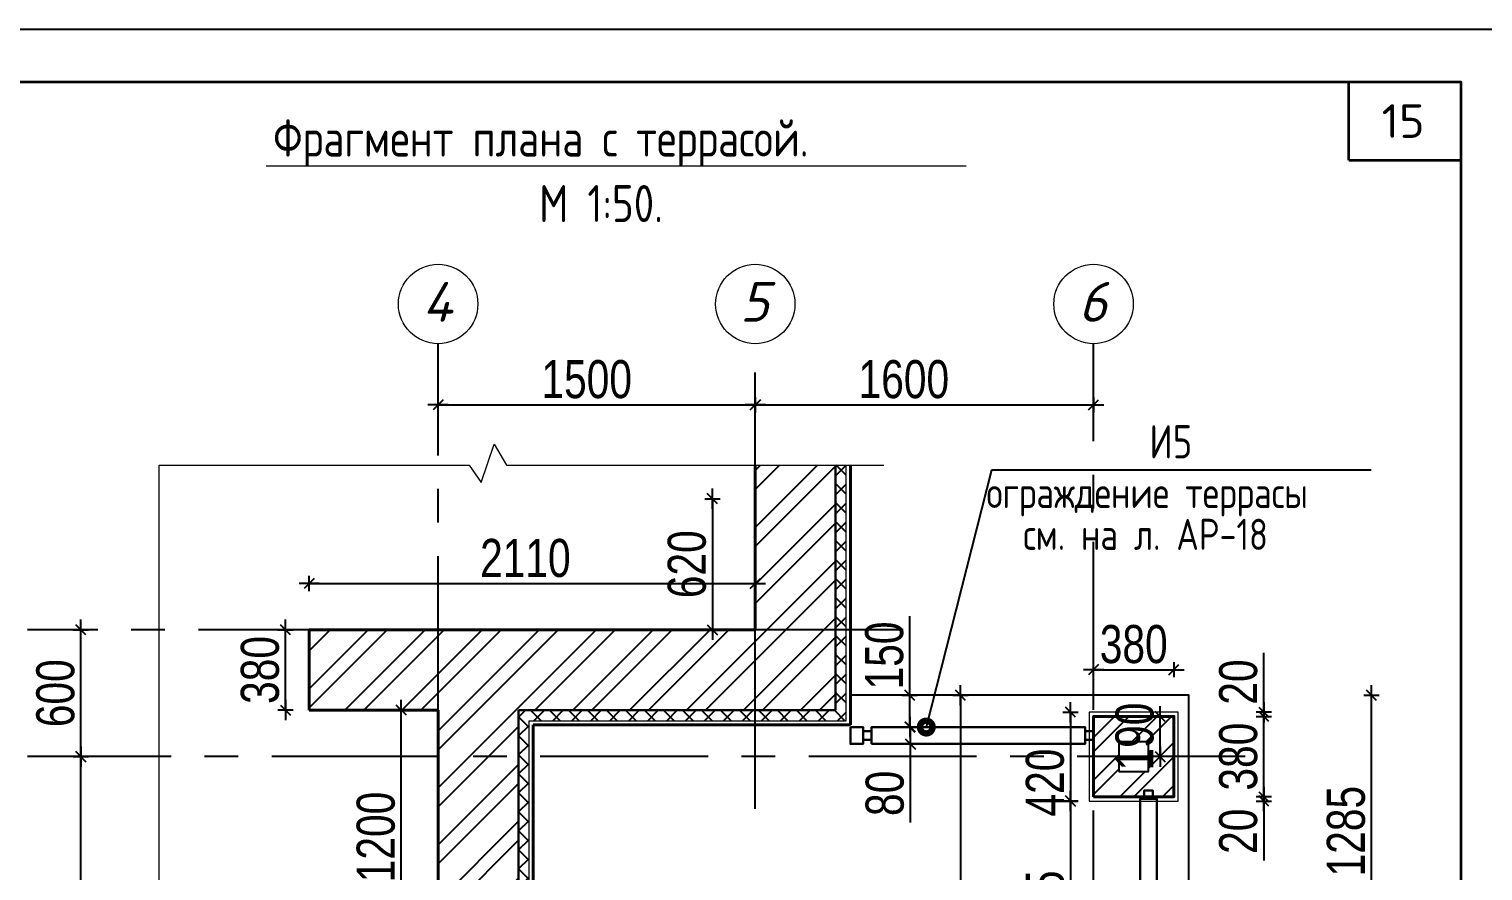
# Model space of a CAD drawing. Extents: x -12289450 to -10763036, y -7834513 to -6150123.
# Drawn here: x -11095541 to -11088664, y -7676243 to -7672261 of the extents above; entities that cross this region are included whole.
import ezdxf

# ---------------------------------------------------------------- set-up
doc = ezdxf.new("R2010")
doc.units = 0
doc.header["$LTSCALE"] = 25
doc.header["$PDMODE"] = 35
doc.linetypes.add('CENTER', pattern=[50.8, 31.75, -6.35, 6.35, -6.35])
doc.layers.get('DefPoints').update_dxf_attribs({"color": 10, "lineweight": 30})
for name, color, linetype in [('004-ВСПЛИНИИ', 15, 'Continuous'), ('005-РАЗМЕРЫ', 252, 'Continuous'), ('008-ШТРИХОВКА', 252, 'Continuous'), ('014-ОСИ', 251, 'CENTER'), ('Annotation - Text', 7, 'Continuous'), ('ArchiCAD', 7, 'Continuous'), ('EEE', 7, 'Continuous'), ('Новое', 51, 'Continuous')]:
    doc.layers.add(name, color=color, linetype=linetype)
doc.layers.add('СТЕНЫ', color=5, linetype='Continuous', lineweight=40)
doc.styles.add('gismo', font='isocpeui.ttf')
doc.styles.add('GOST 2.304', font='cs_gost2304.shx')
doc.styles.get("Standard").update_dxf_attribs({"font": 'arial.ttf'})
doc.styles.add('TXT0', font='txt', dxfattribs={"width": 0.8})
doc.dimstyles.new('Копия(2) 3 РАЗМЕРЫ 3', dxfattribs={"dimscale": 30, "dimtxt": 6, "dimasz": 0.08, "dimexe": 0, "dimexo": 0, "dimgap": 1, "dimtad": 1, "dimdec": 0, "dimzin": 0, "dimdsep": 46, "dimtxsty": 'TXT0', "dimblk1": 'A8MITTA', "dimblk2": 'A8MITTA', "dimsah": 1, "dimcen": 0.3, "dimse1": 1, "dimse2": 1, "dimadec": 0, "dimazin": 0, "dimtp": 6, "dimtm": 6, "dimtfac": 1, "dimtdec": 0, "dimtofl": 0, "dimtmove": 0, "dimatfit": 3, "dimldrblk": 'A8MITTA', "dimfxl": 0, "dimtolj": 1, "dimtzin": 0, "dimarcsym": 0})

# ---------------------------------------------------------------- blocks, each defined once
blk = doc.blocks.new('A8MITTA', base_point=(3180, 3140))
for p, q in [((3180, 3155), (3180, 3125)), ((3160, 3140), (3200, 3140)), ((3170, 3130), (3190, 3150))]:
    blk.add_line(p, q)
blk = doc.blocks.new('*D508')
at = {"layer": '005-РАЗМЕРЫ', "color": 0, "lineweight": -2, "ltscale": 1.2, "transparency": 16777216}
blk.add_line((-11093603.3, -7674038.1), (-11092108.1, -7674038.1), dxfattribs=at)
at = {"layer": 'DefPoints', "color": 0, "ltscale": 1.2, "transparency": 16777216}
for p in [(-11092105.7, -7674038.1), (-11093605.7, -7674207.3), (-11092105.7, -7674207.3)]:
    blk.add_point(p, dxfattribs=at)
at = {"layer": '005-РАЗМЕРЫ', "color": 0, "lineweight": -2, "ltscale": 1.2, "transparency": 16777216, "xscale": 2.4, "yscale": 2.4, "zscale": 2.4, "rotation": 180}
blk.add_blockref('A8MITTA', (-11093605.7, -7674038.1), dxfattribs=at)
at = {"layer": '005-РАЗМЕРЫ', "color": 0, "lineweight": -2, "ltscale": 1.2, "transparency": 16777216, "xscale": 2.4, "yscale": 2.4, "zscale": 2.4}
blk.add_blockref('A8MITTA', (-11092105.7, -7674038.1), dxfattribs=at)
at = {"layer": '005-РАЗМЕРЫ', "color": 0, "ltscale": 1.2, "transparency": 16777216, "insert": (-11092903, -7673918.1), "char_height": 180, "attachment_point": 5, "style": 'TXT0'}
blk.add_mtext('\\A1;1500', dxfattribs=at)
blk = doc.blocks.new('*D509')
at = {"layer": '005-РАЗМЕРЫ', "color": 0, "lineweight": -2, "ltscale": 1.2, "transparency": 16777216}
blk.add_line((-11092103.3, -7674038.1), (-11090508.1, -7674038.1), dxfattribs=at)
at = {"layer": 'DefPoints', "color": 0, "ltscale": 1.2, "transparency": 16777216}
for p in [(-11090505.7, -7674038.1), (-11092105.7, -7674207.3), (-11090505.7, -7674172.5)]:
    blk.add_point(p, dxfattribs=at)
at = {"layer": '005-РАЗМЕРЫ', "color": 0, "lineweight": -2, "ltscale": 1.2, "transparency": 16777216, "xscale": 2.4, "yscale": 2.4, "zscale": 2.4, "rotation": 180}
blk.add_blockref('A8MITTA', (-11092105.7, -7674038.1), dxfattribs=at)
at = {"layer": '005-РАЗМЕРЫ', "color": 0, "lineweight": -2, "ltscale": 1.2, "transparency": 16777216, "xscale": 2.4, "yscale": 2.4, "zscale": 2.4}
blk.add_blockref('A8MITTA', (-11090505.7, -7674038.1), dxfattribs=at)
at = {"layer": '005-РАЗМЕРЫ', "color": 0, "ltscale": 1.2, "transparency": 16777216, "insert": (-11091403, -7673918.1), "char_height": 180, "attachment_point": 5, "style": 'TXT0'}
blk.add_mtext('\\A1;1600', dxfattribs=at)
blk = doc.blocks.new('*D511')
at = {"layer": '005-РАЗМЕРЫ', "color": 0, "lineweight": -2, "ltscale": 1.2, "transparency": 16777216}
blk.add_line((-11091135, -7675414.7), (-11091135, -7680349.9), dxfattribs=at)
at = {"layer": 'DefPoints', "color": 0, "ltscale": 1.2, "transparency": 16777216}
for p in [(-11091441.3, -7675412.3), (-11091441.3, -7680352.3), (-11091135, -7680352.3)]:
    blk.add_point(p, dxfattribs=at)
at = {"layer": '005-РАЗМЕРЫ', "color": 0, "lineweight": -2, "ltscale": 1.2, "transparency": 16777216, "xscale": 2.4, "yscale": 2.4, "zscale": 2.4}
for p, rotation in [((-11091135, -7675412.3), 90), ((-11091135, -7680352.3), 270)]:
    blk.add_blockref('A8MITTA', p, dxfattribs=dict(at, rotation=rotation))
at = {"layer": '005-РАЗМЕРЫ', "color": 0, "ltscale": 1.2, "transparency": 16777216, "insert": (-11091255, -7679372.5), "char_height": 180, "attachment_point": 5, "rotation": 90, "style": 'TXT0'}
blk.add_mtext('\\A1;4940', dxfattribs=at)
blk = doc.blocks.new('*D506')
at = {"layer": '005-РАЗМЕРЫ', "color": 0, "lineweight": -2, "ltscale": 1.2, "transparency": 16777216}
blk.add_line((-11090503.3, -7675291.1), (-11090128.1, -7675291.1), dxfattribs=at)
at = {"layer": 'DefPoints', "color": 0, "ltscale": 1.2, "transparency": 16777216}
for p in [(-11090505.7, -7674783.2), (-11090125.7, -7674783.2), (-11090125.7, -7675291.1)]:
    blk.add_point(p, dxfattribs=at)
at = {"layer": '005-РАЗМЕРЫ', "color": 0, "lineweight": -2, "ltscale": 1.2, "transparency": 16777216, "xscale": 2.4, "yscale": 2.4, "zscale": 2.4, "rotation": 180}
blk.add_blockref('A8MITTA', (-11090505.7, -7675291.1), dxfattribs=at)
at = {"layer": '005-РАЗМЕРЫ', "color": 0, "lineweight": -2, "ltscale": 1.2, "transparency": 16777216, "xscale": 2.4, "yscale": 2.4, "zscale": 2.4}
blk.add_blockref('A8MITTA', (-11090125.7, -7675291.1), dxfattribs=at)
at = {"layer": '005-РАЗМЕРЫ', "color": 0, "ltscale": 1.2, "transparency": 16777216, "insert": (-11090315.7, -7675171.1), "char_height": 180, "attachment_point": 5, "style": 'TXT0'}
blk.add_mtext('\\A1;380', dxfattribs=at)
blk = doc.blocks.new('*D507')
at = {"layer": '005-РАЗМЕРЫ', "color": 0, "lineweight": -2, "ltscale": 1.2, "transparency": 16777216}
blk.add_line((-11089700.6, -7675889.9), (-11089700.6, -7675514.7), dxfattribs=at)
at = {"layer": 'DefPoints', "color": 0, "ltscale": 1.2, "transparency": 16777216}
for p in [(-11090125.7, -7675512.3), (-11089700.6, -7675512.3), (-11090125.7, -7675892.3)]:
    blk.add_point(p, dxfattribs=at)
at = {"layer": '005-РАЗМЕРЫ', "color": 0, "lineweight": -2, "ltscale": 1.2, "transparency": 16777216, "xscale": 2.4, "yscale": 2.4, "zscale": 2.4}
for p, rotation in [((-11089700.6, -7675512.3), 90), ((-11089700.6, -7675892.3), 270)]:
    blk.add_blockref('A8MITTA', p, dxfattribs=dict(at, rotation=rotation))
at = {"layer": '005-РАЗМЕРЫ', "color": 0, "ltscale": 1.2, "transparency": 16777216, "insert": (-11089820.6, -7675702.3), "char_height": 180, "attachment_point": 5, "rotation": 90, "style": 'TXT0'}
blk.add_mtext('\\A1;380', dxfattribs=at)
blk = doc.blocks.new('*D512')
at = {"layer": '005-РАЗМЕРЫ', "color": 0, "lineweight": -2, "ltscale": 1.2, "transparency": 16777216}
blk.add_line((-11092308.5, -7674484.7), (-11092308.5, -7675099.9), dxfattribs=at)
at = {"layer": 'DefPoints', "color": 0, "ltscale": 1.2, "transparency": 16777216}
for p in [(-11092105.7, -7674482.3), (-11092308.5, -7675102.3), (-11092105.7, -7675102.3)]:
    blk.add_point(p, dxfattribs=at)
at = {"layer": '005-РАЗМЕРЫ', "color": 0, "lineweight": -2, "ltscale": 1.2, "transparency": 16777216, "xscale": 2.4, "yscale": 2.4, "zscale": 2.4}
for p, rotation in [((-11092308.5, -7674482.3), 90), ((-11092308.5, -7675102.3), 270)]:
    blk.add_blockref('A8MITTA', p, dxfattribs=dict(at, rotation=rotation))
at = {"layer": '005-РАЗМЕРЫ', "color": 0, "ltscale": 1.2, "transparency": 16777216, "insert": (-11092428.5, -7674792.3), "char_height": 180, "attachment_point": 5, "rotation": 90, "style": 'TXT0'}
blk.add_mtext('\\A1;620', dxfattribs=at)
blk = doc.blocks.new('*D513')
at = {"layer": '005-РАЗМЕРЫ', "color": 0, "lineweight": -2, "ltscale": 1.2, "transparency": 16777216}
blk.add_line((-11094213.3, -7674883.8), (-11092108.1, -7674883.8), dxfattribs=at)
at = {"layer": 'DefPoints', "color": 0, "ltscale": 1.2, "transparency": 16777216}
for p in [(-11092105.7, -7674883.8), (-11094215.7, -7675102.3), (-11092105.7, -7675102.3)]:
    blk.add_point(p, dxfattribs=at)
at = {"layer": '005-РАЗМЕРЫ', "color": 0, "lineweight": -2, "ltscale": 1.2, "transparency": 16777216, "xscale": 2.4, "yscale": 2.4, "zscale": 2.4, "rotation": 180}
blk.add_blockref('A8MITTA', (-11094215.7, -7674883.8), dxfattribs=at)
at = {"layer": '005-РАЗМЕРЫ', "color": 0, "lineweight": -2, "ltscale": 1.2, "transparency": 16777216, "xscale": 2.4, "yscale": 2.4, "zscale": 2.4}
blk.add_blockref('A8MITTA', (-11092105.7, -7674883.8), dxfattribs=at)
at = {"layer": '005-РАЗМЕРЫ', "color": 0, "ltscale": 1.2, "transparency": 16777216, "insert": (-11093193, -7674763.8), "char_height": 180, "attachment_point": 5, "style": 'TXT0'}
blk.add_mtext('\\A1;2110', dxfattribs=at)
blk = doc.blocks.new('*D514')
at = {"layer": '005-РАЗМЕРЫ', "color": 0, "lineweight": -2, "ltscale": 1.2, "transparency": 16777216}
blk.add_line((-11093779.9, -7676679.9), (-11093779.9, -7675484.7), dxfattribs=at)
at = {"layer": 'DefPoints', "color": 0, "ltscale": 1.2, "transparency": 16777216}
for p in [(-11093779.9, -7675482.3), (-11093605.7, -7675482.3), (-11093605.7, -7676682.3)]:
    blk.add_point(p, dxfattribs=at)
at = {"layer": '005-РАЗМЕРЫ', "color": 0, "lineweight": -2, "ltscale": 1.2, "transparency": 16777216, "xscale": 2.4, "yscale": 2.4, "zscale": 2.4}
for p, rotation in [((-11093779.9, -7675482.3), 90), ((-11093779.9, -7676682.3), 270)]:
    blk.add_blockref('A8MITTA', p, dxfattribs=dict(at, rotation=rotation))
at = {"layer": '005-РАЗМЕРЫ', "color": 0, "ltscale": 1.2, "transparency": 16777216, "insert": (-11093899.9, -7676082.3), "char_height": 180, "attachment_point": 5, "rotation": 90, "style": 'TXT0'}
blk.add_mtext('\\A1;1200', dxfattribs=at)
blk = doc.blocks.new('*D519')
at = {"layer": '005-РАЗМЕРЫ', "color": 0, "lineweight": -2, "ltscale": 1.2, "transparency": 16777216}
blk.add_line((-11089191.1, -7676694.9), (-11089191.1, -7675414.7), dxfattribs=at)
at = {"layer": 'DefPoints', "color": 0, "ltscale": 1.2, "transparency": 16777216}
for p in [(-11090055.7, -7675412.3), (-11089191.1, -7675412.3), (-11089536, -7676697.3)]:
    blk.add_point(p, dxfattribs=at)
at = {"layer": '005-РАЗМЕРЫ', "color": 0, "lineweight": -2, "ltscale": 1.2, "transparency": 16777216, "xscale": 2.4, "yscale": 2.4, "zscale": 2.4}
for p, rotation in [((-11089191.1, -7675412.3), 90), ((-11089191.1, -7676697.3), 270)]:
    blk.add_blockref('A8MITTA', p, dxfattribs=dict(at, rotation=rotation))
at = {"layer": '005-РАЗМЕРЫ', "color": 0, "ltscale": 1.2, "transparency": 16777216, "insert": (-11089311.1, -7676054.8), "char_height": 180, "attachment_point": 5, "rotation": 90, "style": 'TXT0'}
blk.add_mtext('\\A1;1285', dxfattribs=at)
blk = doc.blocks.new('*D521')
at = {"layer": '005-РАЗМЕРЫ', "color": 0, "lineweight": -2, "ltscale": 1.2, "transparency": 16777216}
blk.add_line((-11095295.3, -7679899.9), (-11095295.3, -7675704.7), dxfattribs=at)
at = {"layer": 'DefPoints', "color": 0, "ltscale": 1.2, "transparency": 16777216}
for p in [(-11095295.3, -7675702.3), (-11095250.3, -7675702.3), (-11095481.5, -7679902.3)]:
    blk.add_point(p, dxfattribs=at)
at = {"layer": '005-РАЗМЕРЫ', "color": 0, "lineweight": -2, "ltscale": 1.2, "transparency": 16777216, "xscale": 2.4, "yscale": 2.4, "zscale": 2.4}
for p, rotation in [((-11095295.3, -7675702.3), 90), ((-11095295.3, -7679902.3), 270)]:
    blk.add_blockref('A8MITTA', p, dxfattribs=dict(at, rotation=rotation))
at = {"layer": '005-РАЗМЕРЫ', "color": 0, "ltscale": 1.2, "transparency": 16777216, "insert": (-11095415.3, -7677802.3), "char_height": 180, "attachment_point": 5, "rotation": 90, "style": 'TXT0'}
blk.add_mtext('\\A1;4200', dxfattribs=at)
blk = doc.blocks.new('*D522')
at = {"layer": '005-РАЗМЕРЫ', "color": 0, "lineweight": -2, "ltscale": 1.2, "transparency": 16777216}
blk.add_line((-11095295.3, -7675699.9), (-11095295.3, -7675104.7), dxfattribs=at)
at = {"layer": 'DefPoints', "color": 0, "ltscale": 1.2, "transparency": 16777216}
for p in [(-11095295.3, -7675102.3), (-11094988.1, -7675102.3), (-11095481.5, -7675702.3)]:
    blk.add_point(p, dxfattribs=at)
at = {"layer": '005-РАЗМЕРЫ', "color": 0, "lineweight": -2, "ltscale": 1.2, "transparency": 16777216, "xscale": 2.4, "yscale": 2.4, "zscale": 2.4}
for p, rotation in [((-11095295.3, -7675102.3), 90), ((-11095295.3, -7675702.3), 270)]:
    blk.add_blockref('A8MITTA', p, dxfattribs=dict(at, rotation=rotation))
at = {"layer": '005-РАЗМЕРЫ', "color": 0, "ltscale": 1.2, "transparency": 16777216, "insert": (-11095415.3, -7675402.3), "char_height": 180, "attachment_point": 5, "rotation": 90, "style": 'TXT0'}
blk.add_mtext('\\A1;600', dxfattribs=at)
blk = doc.blocks.new('*D532')
at = {"layer": '005-РАЗМЕРЫ', "color": 0, "lineweight": -2, "ltscale": 1.2, "transparency": 16777216}
blk.add_line((-11090614.8, -7675494.7), (-11090614.8, -7675909.9), dxfattribs=at)
at = {"layer": 'DefPoints', "color": 0, "ltscale": 1.2, "transparency": 16777216}
for p in [(-11090399.4, -7675492.3), (-11090614.8, -7675912.3), (-11090399.4, -7675912.3)]:
    blk.add_point(p, dxfattribs=at)
at = {"layer": '005-РАЗМЕРЫ', "color": 0, "lineweight": -2, "ltscale": 1.2, "transparency": 16777216, "xscale": 2.4, "yscale": 2.4, "zscale": 2.4}
for p, rotation in [((-11090614.8, -7675492.3), 90), ((-11090614.8, -7675912.3), 270)]:
    blk.add_blockref('A8MITTA', p, dxfattribs=dict(at, rotation=rotation))
at = {"layer": '005-РАЗМЕРЫ', "color": 0, "ltscale": 1.2, "transparency": 16777216, "insert": (-11090734.8, -7675825), "char_height": 180, "attachment_point": 5, "rotation": 90, "style": 'TXT0'}
blk.add_mtext('\\A1;420', dxfattribs=at)
blk = doc.blocks.new('*D533')
at = {"layer": '005-РАЗМЕРЫ', "color": 0, "lineweight": -2, "ltscale": 1.2, "transparency": 16777216}
blk.add_line((-11090614.8, -7675914.7), (-11090614.8, -7676994.9), dxfattribs=at)
at = {"layer": 'DefPoints', "color": 0, "ltscale": 1.2, "transparency": 16777216}
for p in [(-11090305.7, -7675912.3), (-11090614.8, -7676997.3), (-11090305.7, -7676997.3)]:
    blk.add_point(p, dxfattribs=at)
at = {"layer": '005-РАЗМЕРЫ', "color": 0, "lineweight": -2, "ltscale": 1.2, "transparency": 16777216, "xscale": 2.4, "yscale": 2.4, "zscale": 2.4}
for p, rotation in [((-11090614.8, -7675912.3), 90), ((-11090614.8, -7676997.3), 270)]:
    blk.add_blockref('A8MITTA', p, dxfattribs=dict(at, rotation=rotation))
at = {"layer": '005-РАЗМЕРЫ', "color": 0, "ltscale": 1.2, "transparency": 16777216, "insert": (-11090734.8, -7676454.8), "char_height": 180, "attachment_point": 5, "rotation": 90, "style": 'TXT0'}
blk.add_mtext('\\A1;1085', dxfattribs=at)
blk = doc.blocks.new('*D534')
at = {"layer": '005-РАЗМЕРЫ', "color": 0, "lineweight": -2, "ltscale": 1.2, "transparency": 16777216}
for p, q in [((-11091374.9, -7675412.3), (-11091374.9, -7675037.9)), ((-11091374.9, -7675559.9), (-11091374.9, -7675414.7))]:
    blk.add_line(p, q, dxfattribs=at)
at = {"layer": 'DefPoints', "color": 0, "ltscale": 1.2, "transparency": 16777216}
for p in [(-11091374.9, -7675412.3), (-11091231, -7675412.3), (-11091231, -7675562.3)]:
    blk.add_point(p, dxfattribs=at)
at = {"layer": '005-РАЗМЕРЫ', "color": 0, "lineweight": -2, "ltscale": 1.2, "transparency": 16777216, "xscale": 2.4, "yscale": 2.4, "zscale": 2.4}
for p, rotation in [((-11091374.9, -7675412.3), 90), ((-11091374.9, -7675562.3), 270)]:
    blk.add_blockref('A8MITTA', p, dxfattribs=dict(at, rotation=rotation))
at = {"layer": '005-РАЗМЕРЫ', "color": 0, "ltscale": 1.2, "transparency": 16777216, "insert": (-11091494.9, -7675223.9), "char_height": 180, "attachment_point": 5, "rotation": 90, "style": 'TXT0'}
blk.add_mtext('\\A1;150', dxfattribs=at)
blk = doc.blocks.new('*D535')
at = {"layer": '005-РАЗМЕРЫ', "color": 0, "lineweight": -2, "ltscale": 1.2, "transparency": 16777216}
for p, q in [((-11091372.6, -7675564.7), (-11091372.6, -7675639.9)), ((-11091372.6, -7675642.3), (-11091372.6, -7676013.9))]:
    blk.add_line(p, q, dxfattribs=at)
at = {"layer": 'DefPoints', "color": 0, "ltscale": 1.2, "transparency": 16777216}
for p in [(-11091463.8, -7675562.3), (-11091463.8, -7675642.3), (-11091372.6, -7675642.3)]:
    blk.add_point(p, dxfattribs=at)
at = {"layer": '005-РАЗМЕРЫ', "color": 0, "lineweight": -2, "ltscale": 1.2, "transparency": 16777216, "xscale": 2.4, "yscale": 2.4, "zscale": 2.4}
for p, rotation in [((-11091372.6, -7675562.3), 90), ((-11091372.6, -7675642.3), 270)]:
    blk.add_blockref('A8MITTA', p, dxfattribs=dict(at, rotation=rotation))
at = {"layer": '005-РАЗМЕРЫ', "color": 0, "ltscale": 1.2, "transparency": 16777216, "insert": (-11091492.6, -7675875.9), "char_height": 180, "attachment_point": 5, "rotation": 90, "style": 'TXT0'}
blk.add_mtext('\\A1;80', dxfattribs=at)
blk = doc.blocks.new('*D536')
at = {"layer": '005-РАЗМЕРЫ', "color": 0, "lineweight": -2, "ltscale": 1.2, "transparency": 16777216}
blk.add_line((-11094327.7, -7675479.9), (-11094327.7, -7675104.7), dxfattribs=at)
at = {"layer": 'DefPoints', "color": 0, "ltscale": 1.2, "transparency": 16777216}
for p in [(-11094327.7, -7675102.3), (-11094215.7, -7675102.3), (-11094215.7, -7675482.3)]:
    blk.add_point(p, dxfattribs=at)
at = {"layer": '005-РАЗМЕРЫ', "color": 0, "lineweight": -2, "ltscale": 1.2, "transparency": 16777216, "xscale": 2.4, "yscale": 2.4, "zscale": 2.4}
for p, rotation in [((-11094327.7, -7675102.3), 90), ((-11094327.7, -7675482.3), 270)]:
    blk.add_blockref('A8MITTA', p, dxfattribs=dict(at, rotation=rotation))
at = {"layer": '005-РАЗМЕРЫ', "color": 0, "ltscale": 1.2, "transparency": 16777216, "insert": (-11094447.7, -7675292.3), "char_height": 180, "attachment_point": 5, "rotation": 90, "style": 'TXT0'}
blk.add_mtext('\\A1;380', dxfattribs=at)
blk = doc.blocks.new('*D546')
at = {"layer": '005-РАЗМЕРЫ', "color": 0, "lineweight": -2, "ltscale": 1.2, "transparency": 16777216}
blk.add_line((-11090190.9, -7675699.9), (-11090190.9, -7675514.7), dxfattribs=at)
at = {"layer": 'DefPoints', "color": 0, "ltscale": 1.2, "transparency": 16777216}
for p in [(-11090190.9, -7675512.3), (-11090125.7, -7675512.3), (-11090105.7, -7675702.3)]:
    blk.add_point(p, dxfattribs=at)
at = {"layer": '005-РАЗМЕРЫ', "color": 0, "lineweight": -2, "ltscale": 1.2, "transparency": 16777216, "xscale": 2.4, "yscale": 2.4, "zscale": 2.4}
for p, rotation in [((-11090190.9, -7675512.3), 90), ((-11090190.9, -7675702.3), 270)]:
    blk.add_blockref('A8MITTA', p, dxfattribs=dict(at, rotation=rotation))
at = {"layer": '005-РАЗМЕРЫ', "color": 0, "ltscale": 1.2, "transparency": 16777216, "insert": (-11090310.9, -7675607.3), "char_height": 180, "attachment_point": 5, "rotation": 90, "style": 'TXT0'}
blk.add_mtext('\\A1;190', dxfattribs=at)
blk = doc.blocks.new('*D548')
at = {"layer": '005-РАЗМЕРЫ', "color": 0, "lineweight": -2, "ltscale": 1.2, "transparency": 16777216}
for p, q in [((-11089700.6, -7675489.9), (-11089700.6, -7675211.5)), ((-11089700.6, -7675514.7), (-11089700.6, -7675517.1))]:
    blk.add_line(p, q, dxfattribs=at)
at = {"layer": 'DefPoints', "color": 0, "ltscale": 1.2, "transparency": 16777216}
for p in [(-11090078.4, -7675492.3), (-11090078.4, -7675512.3), (-11089700.6, -7675492.3)]:
    blk.add_point(p, dxfattribs=at)
at = {"layer": '005-РАЗМЕРЫ', "color": 0, "lineweight": -2, "ltscale": 1.2, "transparency": 16777216, "xscale": 2.4, "yscale": 2.4, "zscale": 2.4}
for p, rotation in [((-11089700.6, -7675492.3), 270), ((-11089700.6, -7675512.3), 90)]:
    blk.add_blockref('A8MITTA', p, dxfattribs=dict(at, rotation=rotation))
at = {"layer": '005-РАЗМЕРЫ', "color": 0, "ltscale": 1.2, "transparency": 16777216, "insert": (-11089820.6, -7675349.5), "char_height": 180, "attachment_point": 5, "rotation": 90, "style": 'TXT0'}
blk.add_mtext('\\A1;20', dxfattribs=at)
blk = doc.blocks.new('*D547')
at = {"layer": '005-РАЗМЕРЫ', "color": 0, "lineweight": -2, "ltscale": 1.2, "transparency": 16777216}
for p, q in [((-11089700.6, -7675889.9), (-11089700.6, -7675887.5)), ((-11089700.6, -7675914.7), (-11089700.6, -7676193.1))]:
    blk.add_line(p, q, dxfattribs=at)
at = {"layer": 'DefPoints', "color": 0, "ltscale": 1.2, "transparency": 16777216}
for p in [(-11090078.4, -7675892.3), (-11090058.4, -7675912.3), (-11089700.6, -7675892.3)]:
    blk.add_point(p, dxfattribs=at)
at = {"layer": '005-РАЗМЕРЫ', "color": 0, "lineweight": -2, "ltscale": 1.2, "transparency": 16777216, "xscale": 2.4, "yscale": 2.4, "zscale": 2.4}
for p, rotation in [((-11089700.6, -7675892.3), 270), ((-11089700.6, -7675912.3), 90)]:
    blk.add_blockref('A8MITTA', p, dxfattribs=dict(at, rotation=rotation))
at = {"layer": '005-РАЗМЕРЫ', "color": 0, "ltscale": 1.2, "transparency": 16777216, "insert": (-11089820.6, -7676055.1), "char_height": 180, "attachment_point": 5, "rotation": 90, "style": 'TXT0'}
blk.add_mtext('\\A1;20', dxfattribs=at)

msp = doc.modelspace()

# ---------------------------------------------------------------- hatches: boundary and pattern name
at = {"layer": '008-ШТРИХОВКА', "ltscale": 3}
h = msp.add_hatch(dxfattribs=at)
h.set_pattern_fill('ANSI32', color=256, scale=20)
h.set_pattern_definition([(45, (-11094805.7, -7680282.26), (-134.704, 134.704), []), (45, (-11094715.9, -7680282.26), (-134.704, 134.704), [])])
h.paths.add_polyline_path([(-11092105.7, -7675482.3), (-11091725.7, -7675482.3), (-11091725.7, -7675102.3), (-11092105.7, -7675102.3)])
h.paths.add_polyline_path([(-11092105.7, -7675102.3), (-11091725.7, -7675102.3), (-11091725.7, -7674324), (-11092105.6, -7674323.9)])
h.paths.add_polyline_path([(-11093605.7, -7675102.3), (-11093605.7, -7675702.3), (-11093225.7, -7675702.3), (-11093225.7, -7675482.3), (-11092105.7, -7675482.3), (-11092105.7, -7675102.3)])
h.paths.add_polyline_path([(-11093605.7, -7675102.3), (-11094215.7, -7675102.3), (-11094215.7, -7675482.3), (-11093605.7, -7675482.3)])
h.paths.add_polyline_path([(-11093605.7, -7676682.3), (-11093276.3, -7676682.3), (-11093276.3, -7676682.2), (-11093225.7, -7676682.2), (-11093225.7, -7675702.3), (-11093605.7, -7675702.3)])
h.paths.add_polyline_path([(-11093605.7, -7679902.3), (-11093225.7, -7679902.3), (-11093225.7, -7679082.3), (-11093276.3, -7679082.3), (-11093605.7, -7679082.3)])
h.paths.add_polyline_path([(-11093605.7, -7680282.3), (-11093225.7, -7680282.3), (-11093225.7, -7679902.3), (-11093605.7, -7679902.3)])
h.paths.add_polyline_path([(-11093605.7, -7680282.3), (-11093605.7, -7679902.3), (-11094805.7, -7679902.3), (-11094805.7, -7680282.3)])
h.paths.add_polyline_path([(-11093168.3, -7676970.4), (-11093169.5, -7676969.2), (-11093168.3, -7676700.4), (-11093168.3, -7676700.4)])
h = msp.add_hatch(dxfattribs=at)
h.set_pattern_fill('ANSI37', color=256, scale=20, style=0)
h.set_pattern_definition([(45, (-11093225.71, -7676682.265), (-44.9013, 44.9013), []), (135, (-11093225.71, -7676682.265), (-44.9013, -44.9013), [])])
h.paths.add_polyline_path([(-11091675.7, -7674323.9), (-11091725.7, -7674323.9), (-11091725.7, -7675102.3), (-11091675.7, -7675102.3)])
h.paths.add_polyline_path([(-11091675.7, -7675102.3), (-11091725.7, -7675102.3), (-11091725.7, -7675482.3), (-11092105.7, -7675482.3), (-11092105.7, -7675532.3), (-11091675.7, -7675532.3)])
h.paths.add_polyline_path([(-11092105.7, -7675482.3), (-11093225.7, -7675482.3), (-11093225.7, -7675702.3), (-11093175.7, -7675702.3), (-11093175.7, -7675532.3), (-11092105.7, -7675532.3)])
h.paths.add_polyline_path([(-11093175.7, -7675702.3), (-11093225.7, -7675702.3), (-11093225.7, -7676682.3), (-11093175.7, -7676682.3)])
h = msp.add_hatch(dxfattribs=at)
h.set_pattern_fill('ANSI32', color=256, scale=15)
h.set_pattern_definition([(45, (-11094280.54, -7432676.67), (-101.02788, 101.02788), []), (45, (-11094213.19, -7432676.67), (-101.02788, 101.02788), [])])
h.paths.add_polyline_path([(-11090125.7, -7675512.3), (-11090505.7, -7675512.3), (-11090505.7, -7675892.3), (-11090125.7, -7675892.3)])
h.paths.add_polyline_path([(-11090245.7, -7675772.3), (-11090385.7, -7675772.3), (-11090385.7, -7675632.3), (-11090245.7, -7675632.3)], flags=16)
h.paths.add_polyline_path([(-11090285.7, -7675732.3), (-11090345.7, -7675732.3), (-11090345.7, -7675672.3), (-11090285.7, -7675672.3)], flags=0)

# ---------------------------------------------------------------- linework, layer by layer
at = {"lineweight": 25, "ltscale": 20}
msp.add_line((-11089193.3, -7674348.1), (-11090988.5, -7674348.1), dxfattribs=at)
msp.add_lwpolyline([(-11090988.5, -7674348.1), (-11091296.9, -7675562.3)], dxfattribs=at)
at = {"lineweight": 25, "ltscale": 20, "const_width": 60}
msp.add_lwpolyline([(-11091311.9, -7675562.3, -1), (-11091281.9, -7675562.3, -1)], format="xyb", close=True, dxfattribs=at)
at = {"layer": '004-ВСПЛИНИИ', "color": 0, "lineweight": 0}
for points in [[(-11094924.5, -7674323.9), (-11093458.3, -7674323.9), (-11093402.1, -7674405.3), (-11093340.6, -7674225), (-11093282.6, -7674323.9), (-11091497.5, -7674323.9)], [(-11094924.5, -7680426.4), (-11094924.5, -7677398.4), (-11094823.4, -7677356.1), (-11095024.7, -7677342), (-11094924.5, -7677305.9), (-11094924.5, -7674323.9)]]:
    msp.add_lwpolyline(points, dxfattribs=at)
at = {"layer": '004-ВСПЛИНИИ', "lineweight": 30}
msp.add_lwpolyline([(-11091655.7, -7675642.3), (-11091655.7, -7675562.3)], dxfattribs=at)
at = {"layer": '004-ВСПЛИНИИ', "color": 12, "lineweight": 30}
for points in [[(-11091655.7, -7675562.3), (-11091595.7, -7675562.3), (-11091595.7, -7675642.3), (-11091655.7, -7675642.3), (-11091655.7, -7675562.3)], [(-11091595.7, -7675622.3), (-11091595.7, -7675582.3), (-11091555.7, -7675582.3), (-11091555.7, -7675622.3), (-11091595.7, -7675622.3)], [(-11090545.7, -7675622.3), (-11090545.7, -7675582.3), (-11090505.7, -7675582.3), (-11090505.7, -7675622.3), (-11090545.7, -7675622.3)], [(-11090265.7, -7675902.3), (-11090225.7, -7675902.3), (-11090225.7, -7675862.3), (-11090265.7, -7675862.3), (-11090265.7, -7675902.3)]]:
    msp.add_lwpolyline(points, dxfattribs=at)
for points in [[(-11091555.7, -7675642.3), (-11091555.7, -7675562.3), (-11090545.7, -7675562.3), (-11090545.7, -7675642.3)], [(-11090285.7, -7676867.3), (-11090205.7, -7676867.3), (-11090205.7, -7675902.3), (-11090285.7, -7675902.3)]]:
    msp.add_lwpolyline(points, close=True, dxfattribs=at)
at = {"layer": '014-ОСИ'}
msp.add_line((-11092105.7, -7675821), (-11092105.7, -7674323.9), dxfattribs=at)
for points in [[(-11093605.7, -7680627.5), (-11093605.7, -7673749.4)], [(-11092105.7, -7675949.6), (-11092105.7, -7673749.4)], [(-11090505.7, -7680560.6), (-11090505.7, -7673749.4)], [(-11091405.8, -7675102.3), (-11095547.6, -7675102.3)], [(-11089789, -7675702.3), (-11095547.6, -7675702.3)]]:
    msp.add_lwpolyline(points, dxfattribs=at)
at = {"layer": 'Annotation - Text', "color": 0, "lineweight": 20}
for centre in [(-11093605.7, -7673561.6), (-11092105.7, -7673561.6), (-11090505.7, -7673561.6)]:
    msp.add_circle(centre, 187.8, dxfattribs=at)
at = {"layer": 'ArchiCAD', "color": 7, "linetype": 'Continuous', "lineweight": 35}
msp.add_lwpolyline([(-11108519.1, -7672511.3), (-11088769.2, -7672511.3), (-11088769.2, -7686861.2), (-11108519.1, -7686861.2)], close=True, dxfattribs=at)
msp.add_lwpolyline([(-11108519.1, -7672511.3), (-11088769.2, -7672511.3), (-11088769.2, -7686861.2), (-11108519.1, -7686861.2)], close=True, dxfattribs=at)
msp.add_lwpolyline([(-11089298.3, -7672881.6), (-11089298.3, -7672511.3)], dxfattribs=at)
at = {"layer": 'ArchiCAD', "color": 7, "linetype": 'Continuous', "lineweight": 35, "extrusion": (0, 1, 0), "elevation": -7672881.6}
msp.add_lwpolyline([(11089298.3, 0), (11088769.2, 0)], dxfattribs=at)
at = {"layer": 'EEE', "lineweight": 15}
msp.add_line((-11094419.2, -7672908.2), (-11091107.6, -7672908.2), dxfattribs=at)
at = {"layer": 'Новое', "color": 7, "linetype": 'Continuous'}
msp.add_lwpolyline([(-11109519.1, -7672261.3), (-11088519.2, -7672261.3), (-11088519.2, -7687111.2), (-11109519.1, -7687111.2)], close=True, dxfattribs=at)
msp.add_lwpolyline([(-11109519.1, -7672261.3), (-11088519.2, -7672261.3), (-11088519.2, -7687111.2), (-11109519.1, -7687111.2)], close=True, dxfattribs=at)
at = {"layer": 'СТЕНЫ', "ltscale": 3}
for p, q in [((-11092105.6, -7674323.9), (-11092105.7, -7675102.3)), ((-11091655.7, -7675552.3), (-11091655.7, -7674323.9)), ((-11092105.7, -7675102.3), (-11094215.7, -7675102.3)), ((-11093155.7, -7676682.3), (-11093155.7, -7675552.3)), ((-11093155.7, -7675552.3), (-11091655.7, -7675552.3))]:
    msp.add_line(p, q, dxfattribs=at)
at = {"layer": 'СТЕНЫ', "lineweight": 30, "ltscale": 3}
for p, q in [((-11091725.7, -7674323.9), (-11091725.7, -7675482.3)), ((-11091725.7, -7675482.3), (-11093225.7, -7675482.3))]:
    msp.add_line(p, q, dxfattribs=at)
at = {"layer": 'СТЕНЫ', "lineweight": 9, "ltscale": 3}
for p, q in [((-11091675.7, -7675532.3), (-11091675.7, -7674323.9)), ((-11093175.7, -7676682.3), (-11093175.7, -7675532.3)), ((-11093175.7, -7675532.3), (-11091675.7, -7675532.3))]:
    msp.add_line(p, q, dxfattribs=at)
msp.add_lwpolyline([(-11092105.7, -7674482.3), (-11092105.7, -7674323.9)], dxfattribs=at)
at = {"layer": 'СТЕНЫ', "ltscale": 3}
for points in [[(-11094215.7, -7675482.3), (-11094215.7, -7675102.3)], [(-11093605.7, -7675482.3), (-11094215.7, -7675482.3)], [(-11093605.7, -7676682.3), (-11093605.7, -7675482.3)]]:
    msp.add_lwpolyline(points, dxfattribs=at)
at = {"layer": 'СТЕНЫ', "lineweight": 25, "ltscale": 3}
msp.add_lwpolyline([(-11093155.7, -7680352.3), (-11090055.7, -7680352.3), (-11090055.7, -7675412.3), (-11091655.7, -7675412.3)], dxfattribs=at)
at = {"layer": 'СТЕНЫ', "lineweight": 30, "ltscale": 3}
msp.add_lwpolyline([(-11093225.7, -7676682.3), (-11093225.7, -7675482.3)], dxfattribs=at)
at = {"layer": 'СТЕНЫ', "lineweight": 9, "ltscale": 3}
msp.add_lwpolyline([(-11090525.7, -7675912.3), (-11090105.7, -7675912.3), (-11090105.7, -7675492.3), (-11090525.7, -7675492.3)], close=True, dxfattribs=at)
at = {"layer": 'СТЕНЫ', "ltscale": 3}
msp.add_lwpolyline([(-11090505.7, -7675892.3), (-11090125.7, -7675892.3), (-11090125.7, -7675512.3), (-11090505.7, -7675512.3)], close=True, dxfattribs=at)
at = {"layer": 'СТЕНЫ', "lineweight": 25, "ltscale": 3}
msp.add_lwpolyline([(-11090385.7, -7675772.3), (-11090245.7, -7675772.3), (-11090245.7, -7675632.3), (-11090385.7, -7675632.3)], close=True, dxfattribs=at)

# ---------------------------------------------------------------- texts
at = {"insert": (-11089143.1, -7672617.1), "char_height": 158.709, "width": 302.303, "attachment_point": 1}
msp.add_mtext('{\\Fsimplex|c0;15}', dxfattribs=at)
at = {"layer": 'Annotation - Text', "color": 0, "lineweight": 25, "style": 'GOST 2.304'}
for s, height, p in [('Фрагмент плана с террасой.', 175, (-11094386.1, -7672864.2)), ('М 1:50.', 175, (-11093128.2, -7673173.9)), ('И5', 157.5, (-11090241.9, -7674291.6)), ('ограждение террасы', 147, (-11091011.9, -7674526.5)), ('см. на л. АР-18', 147, (-11090838.8, -7674724.6))]:
    msp.add_text(s, height=height, dxfattribs=at).set_placement(p)
at = {"layer": 'Annotation - Text', "color": 0, "lineweight": 25, "char_height": 187.8, "attachment_point": 2, "style": 'gismo'}
for s, insert in [('4', (-11093609.9, -7673457.4)), ('5', (-11092109.9, -7673457.4)), ('6', (-11090509.9, -7673457.4))]:
    msp.add_mtext(s, dxfattribs=dict(at, insert=insert))

# ---------------------------------------------------------------- dimensions: what is measured, and where the dimension line sits
at = {"layer": '005-РАЗМЕРЫ', "ltscale": 1.2}
for base, p1, p2, picture, middle in [((-11092105.7, -7674038.1), (-11093605.7, -7674207.3), (-11092105.7, -7674207.3), '*D508', (-11092903, -7674038.1)), ((-11090505.7, -7674038.1), (-11092105.7, -7674207.3), (-11090505.7, -7674172.5), '*D509', (-11091403, -7674038.1)), ((-11092105.7, -7674883.8), (-11094215.7, -7675102.3), (-11092105.7, -7675102.3), '*D513', (-11093193, -7674883.8)), ((-11090125.7, -7675291.1), (-11090505.7, -7674783.2), (-11090125.7, -7674783.2), '*D506', (-11090315.7, -7675291.1))]:
    dim = msp.add_linear_dim(base=base, p1=p1, p2=p2, dimstyle='Копия(2) 3 РАЗМЕРЫ 3', dxfattribs=at)
    dim.commit()
    dim.dimension.update_dxf_attribs({"geometry": picture, "text_midpoint": middle, "dimtype": 160})
for base, p1, p2, picture, middle in [((-11092308.5, -7675102.3), (-11092105.7, -7674482.3), (-11092105.7, -7675102.3), '*D512', (-11092428.5, -7674792.3)), ((-11095295.3, -7675102.3), (-11095481.5, -7675702.3), (-11094988.1, -7675102.3), '*D522', (-11095415.3, -7675402.3)), ((-11095295.3, -7675702.3), (-11095481.5, -7679902.3), (-11095250.3, -7675702.3), '*D521', (-11095415.3, -7677802.3))]:
    dim = msp.add_linear_dim(base=base, p1=p1, p2=p2, angle=90, dimstyle='Копия(2) 3 РАЗМЕРЫ 3', dxfattribs=at)
    dim.commit()
    dim.dimension.update_dxf_attribs({"geometry": picture, "text_midpoint": middle})
for base, p1, p2, angle, picture, middle in [((-11091374.9, -7675412.3), (-11091231, -7675562.3), (-11091231, -7675412.3), 90, '*D534', (-11091374.9, -7675223.9)), ((-11094327.7, -7675102.3), (-11094215.7, -7675482.3), (-11094215.7, -7675102.3), 90, '*D536', (-11094327.7, -7675292.3)), ((-11089700.6, -7675492.3), (-11090078.4, -7675512.3), (-11090078.4, -7675492.3), 90, '*D548', (-11089700.6, -7675349.5)), ((-11091135, -7680352.3), (-11091441.3, -7675412.3), (-11091441.3, -7680352.3), 90, '*D511', (-11091135, -7679372.5)), ((-11089191.1, -7675412.3), (-11089536, -7676697.3), (-11090055.7, -7675412.3), 90, '*D519', (-11089191.1, -7676054.8)), ((-11093779.9, -7675482.3), (-11093605.7, -7676682.3), (-11093605.7, -7675482.3), 90, '*D514', (-11093779.9, -7676082.3)), ((-11090614.8, -7675912.3), (-11090399.4, -7675492.3), (-11090399.4, -7675912.3), 270, '*D532', (-11090614.8, -7675825)), ((-11090190.9, -7675512.3), (-11090105.7, -7675702.3), (-11090125.7, -7675512.3), 90, '*D546', (-11090190.9, -7675607.3)), ((-11091372.6, -7675642.3), (-11091463.8, -7675562.3), (-11091463.8, -7675642.3), 90, '*D535', (-11091372.6, -7675875.9)), ((-11089700.6, -7675512.3), (-11090125.7, -7675892.3), (-11090125.7, -7675512.3), 90, '*D507', (-11089700.6, -7675702.3)), ((-11089700.6, -7675892.3), (-11090058.4, -7675912.3), (-11090078.4, -7675892.3), 90, '*D547', (-11089700.6, -7676055.1)), ((-11090614.8, -7676997.3), (-11090305.7, -7675912.3), (-11090305.7, -7676997.3), 270, '*D533', (-11090614.8, -7676454.8))]:
    dim = msp.add_linear_dim(base=base, p1=p1, p2=p2, angle=angle, dimstyle='Копия(2) 3 РАЗМЕРЫ 3', dxfattribs=at)
    dim.commit()
    dim.dimension.update_dxf_attribs({"geometry": picture, "text_midpoint": middle, "dimtype": 160})

doc.saveas('drawing.dxf')
